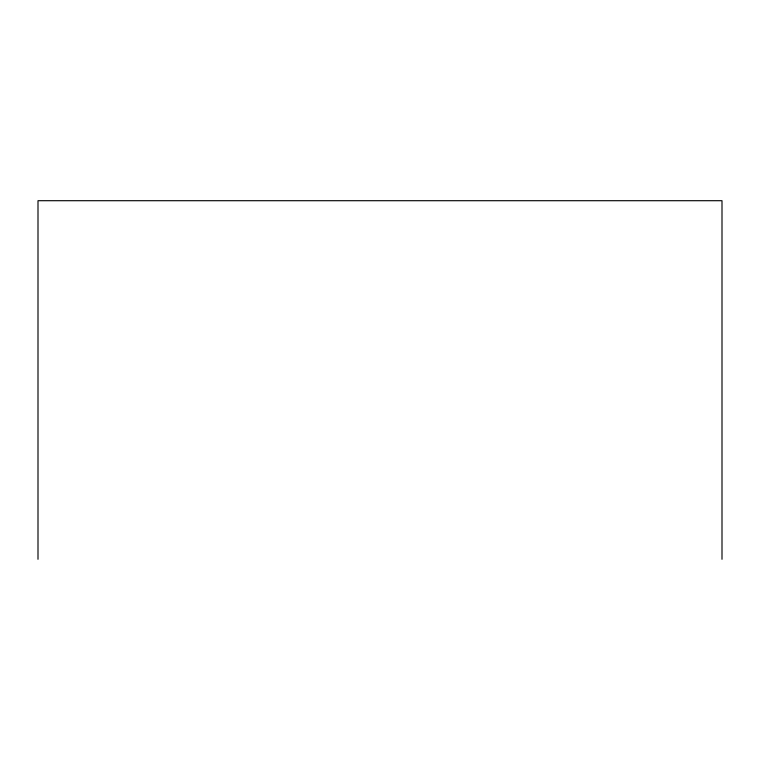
<?xml version="1.0" encoding="UTF-8"?>
<svg xmlns="http://www.w3.org/2000/svg" width="760" height="760" viewBox="0 0 760 760"><rect width="100%" height="100%" fill="white"/><g stroke="black" fill="none" stroke-linecap="round" stroke-linejoin="round"><path stroke-width="1.14" d="M722 559.293L722 200.707L38 200.707L38 559.293"/></g></svg>
